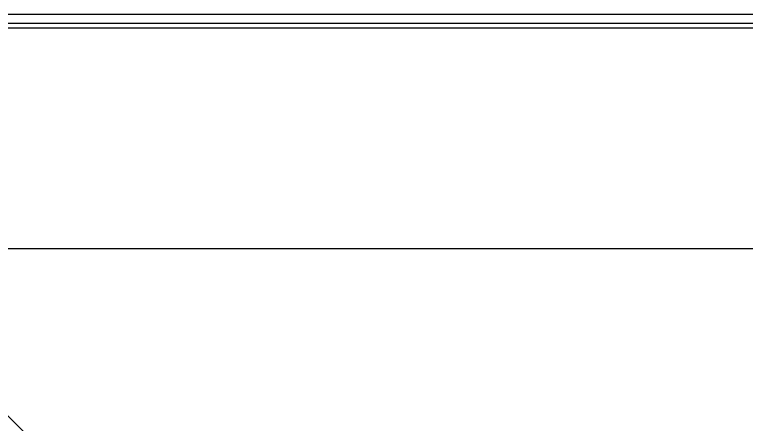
# Model space of a CAD drawing. Header units: millimetres. Extents: x 0 to 53000, y -591 to 24400.
# Drawn here: x 11480.8 to 11637.1, y 3084.2 to 3171.8 of the extents above; entities that cross this region are included whole.
import ezdxf

# ---------------------------------------------------------------- set-up
doc = ezdxf.new("R2010")
doc.units = ezdxf.units.MM
doc.layers.add('КК перф 40х60', color=6, linetype='Continuous', lineweight=30)
doc.layers.add('Основная', color=7, linetype='Continuous', lineweight=30)
doc.layers.add('Привязки', color=2, linetype='Continuous', lineweight=0, plot=False, transparency=0.8)

msp = doc.modelspace()

# ---------------------------------------------------------------- linework, layer by layer
at = {"layer": 'КК перф 40х60'}
for p, q in [((11443.47889, 3121.84891), (11893.4789, 3121.84891)), ((11483.4789, 3081.84891), (11443.47889, 3121.84891))]:
    msp.add_line(p, q, dxfattribs=at)
at = {"layer": 'Основная', "linetype": 'Continuous'}
for p, q in [((11931.69256, 3171.8489), (11405.26523, 3171.8489)), ((11931.69256, 3171.8489), (11405.26523, 3171.8489)), ((11931.37889, 3171.8489), (11405.5789, 3171.8489)), ((11931.37889, 3171.8489), (11405.5789, 3171.8489)), ((11933.61594, 3169.94892), (11403.34185, 3169.94892)), ((11933.61594, 3169.94892), (11403.34185, 3169.94892)), ((11399.15755, 3169.04892), (11937.80025, 3169.04892)), ((11399.15755, 3169.04892), (11937.80025, 3169.04892))]:
    msp.add_line(p, q, dxfattribs=at)
at = {"layer": 'Привязки'}
msp.add_line((13378.18473, 3121.84891), (10477.05745, 3121.84891), dxfattribs=at)

doc.saveas('drawing.dxf')
